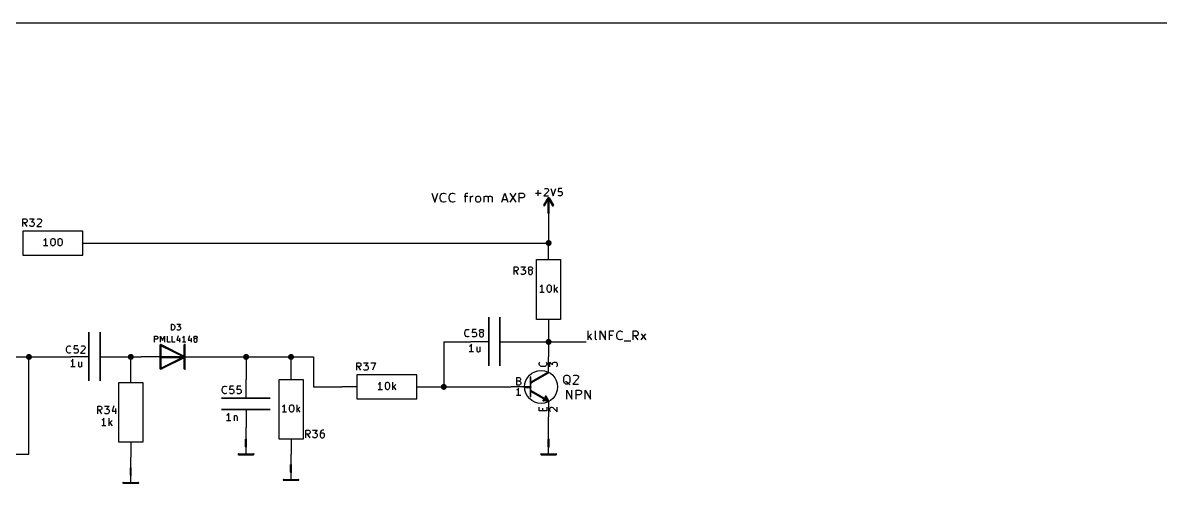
# Model space of a CAD drawing. Extents: x 12 to 829, y -582 to -12.
# Drawn here: x 443.2 to 636.1, y -304.1 to -226.1 of the extents above; entities that cross this region are included whole.
import ezdxf

# ---------------------------------------------------------------- set-up
doc = ezdxf.new("R2010")
doc.units = 0
doc.header["$MEASUREMENT"] = 0
doc.layers.add('BLACK', color=7, linetype='CONTINUOUS')

msp = doc.modelspace()

# ---------------------------------------------------------------- linework, layer by layer
at = {"layer": 'Black'}
for p, q in [((11.938, -226.06), (829.056, -226.06)), ((530.631, -255.422), (530.631, -254.457)), ((531.673, -254.254), (531.724, -254.203)), ((531.724, -254.203), (531.851, -254.152)), ((531.851, -254.152), (532.155, -254.152)), ((532.155, -254.152), (532.257, -254.203)), ((532.257, -254.203), (532.333, -254.254)), ((532.333, -254.254), (532.384, -254.381)), ((532.384, -254.508), (532.333, -254.686)), ((532.384, -254.381), (532.384, -254.508)), ((532.765, -254.152), (533.171, -255.422)), ((533.171, -255.422), (533.603, -254.152)), ((534.035, -254.152), (533.984, -254.737)), ((534.645, -254.152), (534.035, -254.152)), ((534.035, -254.686), (534.162, -254.635)), ((534.162, -254.635), (534.467, -254.635)), ((534.467, -254.635), (534.568, -254.686)), ((512.572, -254.94), (513.08, -256.464)), ((513.08, -256.464), (513.588, -254.94)), ((513.994, -255.6), (514.071, -255.295)), ((513.994, -255.803), (513.994, -255.6)), ((514.071, -256.108), (513.994, -255.803)), ((514.071, -255.295), (514.147, -255.168)), ((514.147, -256.261), (514.071, -256.108)), ((514.147, -255.168), (514.299, -255.016)), ((514.299, -256.388), (514.147, -256.261)), ((514.299, -255.016), (514.502, -254.94)), ((514.502, -256.464), (514.299, -256.388)), ((514.502, -254.94), (514.655, -254.94)), ((514.655, -256.464), (514.502, -256.464)), ((514.655, -254.94), (514.883, -255.016)), ((514.883, -256.388), (514.655, -256.464)), ((514.883, -255.016), (514.96, -255.092)), ((514.96, -256.311), (514.883, -256.388)), ((515.518, -255.6), (515.595, -255.295)), ((515.518, -255.803), (515.518, -255.6)), ((515.595, -256.108), (515.518, -255.803)), ((515.595, -255.295), (515.671, -255.168)), ((515.671, -256.261), (515.595, -256.108)), ((515.671, -255.168), (515.823, -255.016)), ((515.823, -256.388), (515.671, -256.261)), ((515.823, -255.016), (516.026, -254.94)), ((516.026, -256.464), (515.823, -256.388)), ((516.026, -254.94), (516.179, -254.94)), ((516.179, -256.464), (516.026, -256.464)), ((516.179, -254.94), (516.407, -255.016)), ((516.407, -256.388), (516.179, -256.464)), ((516.407, -255.016), (516.484, -255.092)), ((516.484, -256.311), (516.407, -256.388)), ((518.084, -255.448), (518.668, -255.448)), ((518.287, -255.168), (518.363, -255.016)), ((518.287, -256.464), (518.287, -255.168)), ((518.363, -255.016), (518.516, -254.94)), ((518.516, -254.94), (518.668, -254.94)), ((519.151, -256.464), (519.151, -255.448)), ((519.151, -255.753), (519.227, -255.6)), ((519.227, -255.6), (519.303, -255.524)), ((519.303, -255.524), (519.455, -255.448)), ((519.455, -255.448), (519.582, -255.448)), ((520.014, -255.753), (520.09, -255.6)), ((520.014, -256.184), (520.014, -255.753)), ((520.09, -256.311), (520.014, -256.184)), ((520.09, -255.6), (520.167, -255.524)), ((520.167, -256.388), (520.09, -256.311)), ((520.167, -255.524), (520.319, -255.448)), ((520.319, -256.464), (520.167, -256.388)), ((520.319, -255.448), (520.522, -255.448)), ((520.522, -256.464), (520.319, -256.464)), ((520.522, -255.448), (520.675, -255.524)), ((520.675, -256.388), (520.522, -256.464)), ((520.675, -255.524), (520.751, -255.6)), ((520.751, -256.311), (520.675, -256.388)), ((520.751, -255.6), (520.827, -255.753)), ((520.827, -256.184), (520.751, -256.311)), ((520.827, -255.753), (520.827, -256.184)), ((521.462, -256.464), (521.462, -255.448)), ((521.462, -255.6), (521.538, -255.524)), ((521.538, -255.524), (521.691, -255.448)), ((521.691, -255.448), (521.894, -255.448)), ((521.894, -255.448), (522.046, -255.524)), ((522.046, -255.524), (522.122, -255.676)), ((522.122, -255.676), (522.199, -255.524)), ((522.122, -255.676), (522.122, -256.464)), ((522.199, -255.524), (522.351, -255.448)), ((522.351, -255.448), (522.554, -255.448)), ((522.554, -255.448), (522.707, -255.524)), ((522.707, -255.524), (522.783, -255.676)), ((522.783, -255.676), (522.783, -256.464)), ((524.459, -256.464), (524.967, -254.94)), ((524.586, -256.032), (525.323, -256.032)), ((524.967, -254.94), (525.475, -256.464)), ((525.831, -254.94), (526.847, -256.464)), ((526.847, -254.94), (525.831, -256.464)), ((527.406, -256.464), (527.406, -254.94)), ((527.406, -254.94), (527.99, -254.94)), ((527.99, -255.753), (527.406, -255.753)), ((527.99, -254.94), (528.142, -255.016)), ((528.142, -255.676), (527.99, -255.753)), ((528.142, -255.016), (528.218, -255.092)), ((528.218, -255.6), (528.142, -255.676)), ((528.218, -255.092), (528.295, -255.245)), ((528.295, -255.448), (528.218, -255.6)), ((528.295, -255.245), (528.295, -255.448)), ((530.149, -254.94), (531.114, -254.94)), ((531.571, -256.997), (532.308, -255.753)), ((532.333, -254.686), (531.597, -255.422)), ((531.597, -255.422), (532.384, -255.422)), ((531.698, -257.073), (532.435, -255.829)), ((532.308, -258.318), (532.308, -255.778)), ((532.333, -255.829), (533.07, -257.073)), ((532.46, -255.753), (533.197, -256.997)), ((532.46, -258.318), (532.46, -255.778)), ((533.984, -254.737), (534.035, -254.686)), ((534.035, -255.346), (533.984, -255.295)), ((534.162, -255.422), (534.035, -255.346)), ((534.467, -255.422), (534.162, -255.422)), ((534.568, -255.346), (534.467, -255.422)), ((534.568, -254.686), (534.645, -254.737)), ((534.645, -255.295), (534.568, -255.346)), ((534.645, -254.737), (534.695, -254.864)), ((534.695, -255.168), (534.645, -255.295)), ((534.695, -254.864), (534.695, -255.168)), ((532.384, -258.318), (532.384, -263.652)), ((443.205, -260.579), (443.205, -259.309)), ((443.205, -259.309), (443.687, -259.309)), ((443.687, -259.969), (443.205, -259.969)), ((443.916, -260.579), (443.509, -259.969)), ((443.687, -259.309), (443.814, -259.359)), ((443.814, -259.893), (443.687, -259.969)), ((443.814, -259.359), (443.865, -259.41)), ((443.865, -259.842), (443.814, -259.893)), ((443.865, -259.41), (443.916, -259.537)), ((443.916, -259.715), (443.865, -259.842)), ((443.916, -259.537), (443.916, -259.715)), ((444.348, -259.309), (445.135, -259.309)), ((444.424, -260.502), (444.348, -260.452)), ((445.135, -259.309), (444.703, -259.791)), ((444.703, -259.791), (444.906, -259.791)), ((444.906, -259.791), (445.008, -259.842)), ((445.008, -259.842), (445.084, -259.893)), ((445.084, -260.452), (445.008, -260.502)), ((445.084, -259.893), (445.135, -260.02)), ((445.135, -260.325), (445.084, -260.452)), ((445.135, -260.02), (445.135, -260.325)), ((446.303, -259.842), (445.567, -260.579)), ((445.643, -259.41), (445.694, -259.359)), ((445.694, -259.359), (445.821, -259.309)), ((445.821, -259.309), (446.126, -259.309)), ((446.126, -259.309), (446.227, -259.359)), ((446.227, -259.359), (446.303, -259.41)), ((446.303, -259.41), (446.354, -259.537)), ((446.354, -259.664), (446.303, -259.842)), ((446.354, -259.537), (446.354, -259.664)), ((453.39, -261.366), (443.23, -261.366)), ((443.23, -261.366), (443.23, -265.43)), ((444.525, -260.579), (444.424, -260.502)), ((444.906, -260.579), (444.525, -260.579)), ((445.008, -260.502), (444.906, -260.579)), ((445.567, -260.579), (446.354, -260.579)), ((453.39, -265.43), (453.39, -261.366)), ((446.837, -262.915), (446.735, -262.966)), ((447.446, -263.881), (446.735, -263.881)), ((446.964, -262.788), (446.837, -262.915)), ((447.091, -262.611), (446.964, -262.788)), ((447.091, -263.881), (447.091, -262.611)), ((447.954, -263.093), (448.005, -262.839)), ((447.954, -263.398), (447.954, -263.093)), ((448.005, -263.627), (447.954, -263.398)), ((448.005, -262.839), (448.056, -262.712)), ((448.056, -263.754), (448.005, -263.627)), ((448.056, -262.712), (448.132, -262.661)), ((448.132, -263.804), (448.056, -263.754)), ((448.132, -262.661), (448.234, -262.611)), ((448.234, -263.881), (448.132, -263.804)), ((448.234, -262.611), (448.361, -262.611)), ((448.361, -263.881), (448.234, -263.881)), ((448.361, -262.611), (448.488, -262.661)), ((448.488, -263.804), (448.361, -263.881)), ((448.488, -262.661), (448.539, -262.712)), ((448.539, -263.754), (448.488, -263.804)), ((448.539, -262.712), (448.615, -262.839)), ((448.615, -263.627), (448.539, -263.754)), ((448.615, -262.839), (448.666, -263.093)), ((448.666, -263.398), (448.615, -263.627)), ((448.666, -263.093), (448.666, -263.398)), ((449.174, -263.093), (449.224, -262.839)), ((449.174, -263.398), (449.174, -263.093)), ((449.224, -263.627), (449.174, -263.398)), ((449.224, -262.839), (449.275, -262.712)), ((449.275, -263.754), (449.224, -263.627)), ((449.275, -262.712), (449.351, -262.661)), ((449.351, -263.804), (449.275, -263.754)), ((449.351, -262.661), (449.453, -262.611)), ((449.453, -263.881), (449.351, -263.804)), ((449.453, -262.611), (449.58, -262.611)), ((449.58, -263.881), (449.453, -263.881)), ((449.58, -262.611), (449.707, -262.661)), ((449.707, -263.804), (449.58, -263.881)), ((449.707, -262.661), (449.758, -262.712)), ((449.758, -263.754), (449.707, -263.804)), ((449.758, -262.712), (449.834, -262.839)), ((449.834, -263.627), (449.758, -263.754)), ((449.834, -262.839), (449.885, -263.093)), ((449.885, -263.398), (449.834, -263.627)), ((449.885, -263.093), (449.885, -263.398)), ((453.441, -263.398), (455.93, -263.398)), ((455.93, -263.398), (532.384, -263.398)), ((532.384, -266.141), (532.384, -263.652)), ((443.23, -265.43), (453.39, -265.43)), ((530.352, -276.352), (530.352, -266.192)), ((530.352, -266.192), (534.416, -266.192)), ((534.416, -266.192), (534.416, -276.352)), ((526.517, -268.707), (526.517, -267.437)), ((526.517, -267.437), (526.999, -267.437)), ((526.999, -268.097), (526.517, -268.097)), ((527.228, -268.707), (526.821, -268.097)), ((526.999, -267.437), (527.126, -267.487)), ((527.126, -268.021), (526.999, -268.097)), ((527.126, -267.487), (527.177, -267.538)), ((527.177, -267.97), (527.126, -268.021)), ((527.177, -267.538), (527.228, -267.665)), ((527.228, -267.843), (527.177, -267.97)), ((527.228, -267.665), (527.228, -267.843)), ((527.66, -267.437), (528.447, -267.437)), ((528.447, -267.437), (528.015, -267.919)), ((528.015, -267.919), (528.218, -267.919)), ((528.218, -267.919), (528.32, -267.97)), ((528.32, -267.97), (528.396, -268.021)), ((528.396, -268.021), (528.447, -268.148)), ((528.447, -268.148), (528.447, -268.453)), ((528.955, -267.665), (529.006, -267.538)), ((528.955, -267.741), (528.955, -267.665)), ((529.006, -267.843), (528.955, -267.741)), ((529.006, -268.097), (528.955, -268.224)), ((529.006, -267.538), (529.057, -267.487)), ((529.057, -267.919), (529.006, -267.843)), ((529.057, -268.021), (529.006, -268.097)), ((529.057, -267.487), (529.184, -267.437)), ((529.184, -267.97), (529.057, -267.919)), ((529.184, -267.97), (529.057, -268.021)), ((529.184, -267.437), (529.438, -267.437)), ((529.438, -267.97), (529.184, -267.97)), ((529.438, -267.437), (529.539, -267.487)), ((529.539, -267.919), (529.438, -267.97)), ((529.539, -268.021), (529.438, -267.97)), ((529.539, -267.487), (529.615, -267.538)), ((529.615, -267.843), (529.539, -267.919)), ((529.615, -268.097), (529.539, -268.021)), ((529.615, -267.538), (529.666, -267.665)), ((529.666, -267.741), (529.615, -267.843)), ((529.666, -268.224), (529.615, -268.097)), ((529.666, -267.665), (529.666, -267.741)), ((527.736, -268.63), (527.66, -268.58)), ((527.837, -268.707), (527.736, -268.63)), ((528.218, -268.707), (527.837, -268.707)), ((528.32, -268.63), (528.218, -268.707)), ((528.396, -268.58), (528.32, -268.63)), ((528.447, -268.453), (528.396, -268.58)), ((528.955, -268.224), (528.955, -268.453)), ((528.955, -268.453), (529.006, -268.58)), ((529.006, -268.58), (529.057, -268.63)), ((529.057, -268.63), (529.184, -268.707)), ((529.184, -268.707), (529.438, -268.707)), ((529.438, -268.707), (529.539, -268.63)), ((529.539, -268.63), (529.615, -268.58)), ((529.615, -268.58), (529.666, -268.453)), ((529.666, -268.453), (529.666, -268.224)), ((531.012, -270.789), (530.911, -270.84)), ((531.622, -271.755), (530.911, -271.755)), ((531.139, -270.662), (531.012, -270.789)), ((531.266, -270.485), (531.139, -270.662)), ((531.266, -271.755), (531.266, -270.485)), ((532.13, -270.967), (532.181, -270.713)), ((532.13, -271.272), (532.13, -270.967)), ((532.181, -271.501), (532.13, -271.272)), ((532.181, -270.713), (532.232, -270.586)), ((532.232, -271.628), (532.181, -271.501)), ((532.232, -270.586), (532.308, -270.535)), ((532.308, -271.678), (532.232, -271.628)), ((532.308, -270.535), (532.409, -270.485)), ((532.409, -271.755), (532.308, -271.678)), ((532.409, -270.485), (532.536, -270.485)), ((532.536, -271.755), (532.409, -271.755)), ((532.536, -270.485), (532.663, -270.535)), ((532.663, -271.678), (532.536, -271.755)), ((532.663, -270.535), (532.714, -270.586)), ((532.714, -271.628), (532.663, -271.678)), ((532.714, -270.586), (532.79, -270.713)), ((532.79, -271.501), (532.714, -271.628)), ((532.79, -270.713), (532.841, -270.967)), ((532.841, -271.272), (532.79, -271.501)), ((532.841, -270.967), (532.841, -271.272)), ((533.4, -271.755), (533.4, -270.485)), ((533.883, -270.891), (533.4, -271.374)), ((533.527, -271.272), (533.883, -271.755)), ((468.401, -278.155), (468.401, -277.139)), ((468.401, -277.139), (468.63, -277.139)), ((468.63, -277.139), (468.782, -277.19)), ((468.782, -277.19), (468.884, -277.292)), ((468.884, -277.292), (468.909, -277.393)), ((468.909, -277.393), (468.96, -277.571)), ((468.96, -277.724), (468.909, -277.927)), ((468.96, -277.571), (468.96, -277.724)), ((469.316, -277.139), (469.925, -277.139)), ((469.925, -277.139), (469.595, -277.52)), ((469.595, -277.52), (469.748, -277.52)), ((469.748, -277.52), (469.849, -277.571)), ((469.849, -277.571), (469.9, -277.622)), ((469.9, -277.622), (469.925, -277.724)), ((469.925, -277.724), (469.925, -277.952)), ((522.224, -275.971), (522.224, -284.226)), ((522.224, -284.226), (522.224, -275.971)), ((524.129, -284.226), (524.129, -275.971)), ((524.129, -275.971), (524.129, -284.226)), ((534.416, -276.352), (530.352, -276.352)), ((532.384, -276.403), (532.384, -278.892)), ((454.406, -278.511), (454.406, -286.766)), ((454.406, -286.766), (454.406, -278.511)), ((456.311, -286.766), (456.311, -278.511)), ((456.311, -278.511), (456.311, -286.766)), ((465.557, -280.187), (465.557, -279.171)), ((465.557, -279.171), (465.938, -279.171)), ((465.938, -279.705), (465.557, -279.705)), ((465.938, -279.171), (466.039, -279.222)), ((466.039, -279.654), (465.938, -279.705)), ((466.039, -279.222), (466.065, -279.273)), ((466.065, -279.603), (466.039, -279.654)), ((466.065, -279.273), (466.115, -279.375)), ((466.115, -279.502), (466.065, -279.603)), ((466.115, -279.375), (466.115, -279.502)), ((466.573, -280.187), (466.573, -279.171)), ((466.573, -279.171), (466.903, -279.908)), ((466.903, -279.908), (467.233, -279.171)), ((467.233, -279.171), (467.233, -280.187)), ((467.741, -280.187), (467.741, -279.171)), ((468.63, -278.155), (468.401, -278.155)), ((468.554, -280.187), (468.554, -279.171)), ((468.782, -278.105), (468.63, -278.155)), ((468.884, -278.003), (468.782, -278.105)), ((468.909, -277.927), (468.884, -278.003)), ((469.367, -278.105), (469.316, -278.054)), ((469.544, -279.121), (469.316, -279.857)), ((469.443, -278.155), (469.367, -278.105)), ((469.748, -278.155), (469.443, -278.155)), ((469.849, -278.105), (469.748, -278.155)), ((469.798, -279.502), (469.798, -280.187)), ((469.9, -278.054), (469.849, -278.105)), ((469.925, -277.952), (469.9, -278.054)), ((470.357, -279.425), (470.281, -279.476)), ((470.459, -279.324), (470.357, -279.425)), ((470.56, -279.171), (470.459, -279.324)), ((470.56, -280.187), (470.56, -279.171)), ((471.475, -279.121), (471.246, -279.857)), ((471.729, -279.502), (471.729, -280.187)), ((472.211, -279.375), (472.262, -279.273)), ((472.211, -279.425), (472.211, -279.375)), ((472.262, -279.502), (472.211, -279.425)), ((472.262, -279.705), (472.211, -279.806)), ((472.262, -279.273), (472.288, -279.222)), ((472.288, -279.552), (472.262, -279.502)), ((472.288, -279.654), (472.262, -279.705)), ((472.288, -279.222), (472.389, -279.171)), ((472.389, -279.603), (472.288, -279.552)), ((472.389, -279.603), (472.288, -279.654)), ((472.389, -279.171), (472.592, -279.171)), ((472.592, -279.603), (472.389, -279.603)), ((472.592, -279.171), (472.694, -279.222)), ((472.694, -279.552), (472.592, -279.603)), ((472.694, -279.654), (472.592, -279.603)), ((472.694, -279.222), (472.745, -279.273)), ((472.745, -279.502), (472.694, -279.552)), ((472.745, -279.705), (472.694, -279.654)), ((472.745, -279.273), (472.77, -279.375)), ((472.77, -279.425), (472.745, -279.502)), ((472.77, -279.806), (472.745, -279.705)), ((472.77, -279.375), (472.77, -279.425)), ((518.16, -278.562), (518.211, -278.333)), ((518.16, -278.74), (518.16, -278.562)), ((518.211, -278.994), (518.16, -278.74)), ((518.211, -278.333), (518.262, -278.206)), ((518.262, -279.095), (518.211, -278.994)), ((518.262, -278.206), (518.389, -278.079)), ((518.389, -279.222), (518.262, -279.095)), ((518.389, -278.079), (518.566, -278.028)), ((518.566, -279.298), (518.389, -279.222)), ((518.566, -278.028), (518.693, -278.028)), ((518.693, -279.298), (518.566, -279.298)), ((518.693, -278.028), (518.871, -278.079)), ((518.871, -279.222), (518.693, -279.298)), ((518.871, -278.079), (518.922, -278.13)), ((518.922, -279.171), (518.871, -279.222)), ((519.481, -278.028), (519.43, -278.613)), ((519.43, -278.613), (519.481, -278.562)), ((519.481, -279.222), (519.43, -279.171)), ((520.09, -278.028), (519.481, -278.028)), ((519.481, -278.562), (519.608, -278.511)), ((519.608, -279.298), (519.481, -279.222)), ((519.608, -278.511), (519.913, -278.511)), ((519.913, -279.298), (519.608, -279.298)), ((519.913, -278.511), (520.014, -278.562)), ((520.014, -279.222), (519.913, -279.298)), ((520.014, -278.562), (520.09, -278.613)), ((520.09, -279.171), (520.014, -279.222)), ((520.09, -278.613), (520.141, -278.74)), ((520.141, -279.044), (520.09, -279.171)), ((520.141, -278.74), (520.141, -279.044)), ((520.649, -278.257), (520.7, -278.13)), ((520.649, -278.333), (520.649, -278.257)), ((520.7, -278.435), (520.649, -278.333)), ((520.7, -278.689), (520.649, -278.816)), ((520.649, -278.816), (520.649, -279.044)), ((520.649, -279.044), (520.7, -279.171)), ((520.7, -278.13), (520.751, -278.079)), ((520.751, -278.511), (520.7, -278.435)), ((520.751, -278.613), (520.7, -278.689)), ((520.7, -279.171), (520.751, -279.222)), ((520.751, -278.079), (520.878, -278.028)), ((520.878, -278.562), (520.751, -278.511)), ((520.878, -278.562), (520.751, -278.613)), ((520.751, -279.222), (520.878, -279.298)), ((520.878, -278.028), (521.132, -278.028)), ((521.132, -278.562), (520.878, -278.562)), ((520.878, -279.298), (521.132, -279.298)), ((521.132, -278.028), (521.233, -278.079)), ((521.233, -278.511), (521.132, -278.562)), ((521.233, -278.613), (521.132, -278.562)), ((521.132, -279.298), (521.233, -279.222)), ((521.233, -278.079), (521.31, -278.13)), ((521.31, -278.435), (521.233, -278.511)), ((521.31, -278.689), (521.233, -278.613)), ((521.233, -279.222), (521.31, -279.171)), ((521.31, -278.13), (521.36, -278.257)), ((521.36, -278.333), (521.31, -278.435)), ((521.36, -278.816), (521.31, -278.689)), ((521.31, -279.171), (521.36, -279.044)), ((521.36, -278.257), (521.36, -278.333)), ((521.36, -279.044), (521.36, -278.816)), ((532.384, -278.892), (532.384, -282.702)), ((539.09, -279.832), (539.09, -278.308)), ((539.674, -278.816), (539.09, -279.4)), ((539.242, -279.248), (539.674, -279.832)), ((540.334, -279.629), (540.334, -278.308)), ((540.41, -279.756), (540.334, -279.629)), ((541.122, -279.832), (541.122, -278.308)), ((541.122, -278.308), (542.011, -279.832)), ((542.011, -279.832), (542.011, -278.308)), ((542.722, -279.832), (542.722, -278.308)), ((542.722, -278.308), (543.458, -278.308)), ((543.23, -279.044), (542.722, -279.044)), ((543.941, -278.968), (544.017, -278.663)), ((543.941, -279.171), (543.941, -278.968)), ((544.017, -279.476), (543.941, -279.171)), ((544.017, -278.663), (544.093, -278.536)), ((544.093, -279.629), (544.017, -279.476)), ((544.093, -278.536), (544.246, -278.384)), ((544.246, -279.756), (544.093, -279.629)), ((544.246, -278.384), (544.449, -278.308)), ((544.449, -278.308), (544.601, -278.308)), ((544.601, -278.308), (544.83, -278.384)), ((544.83, -278.384), (544.906, -278.46)), ((544.906, -279.679), (544.83, -279.756)), ((546.71, -279.832), (546.71, -278.308)), ((546.71, -278.308), (547.294, -278.308)), ((547.294, -279.121), (546.71, -279.121)), ((547.599, -279.832), (547.091, -279.121)), ((547.294, -278.308), (547.446, -278.384)), ((547.446, -279.044), (547.294, -279.121)), ((547.446, -278.384), (547.522, -278.46)), ((547.522, -278.968), (547.446, -279.044)), ((547.522, -278.46), (547.599, -278.613)), ((547.599, -278.816), (547.522, -278.968)), ((547.599, -278.613), (547.599, -278.816)), ((548.107, -279.832), (548.894, -278.816)), ((548.107, -278.816), (548.894, -279.832)), ((450.596, -281.356), (450.647, -281.127)), ((450.596, -281.534), (450.596, -281.356)), ((450.647, -281.788), (450.596, -281.534)), ((450.647, -281.127), (450.698, -281)), ((450.698, -281), (450.825, -280.873)), ((450.825, -280.873), (451.002, -280.822)), ((451.002, -280.822), (451.129, -280.822)), ((451.129, -280.822), (451.307, -280.873)), ((451.307, -280.873), (451.358, -280.924)), ((451.917, -280.822), (451.866, -281.407)), ((451.866, -281.407), (451.917, -281.356)), ((452.526, -280.822), (451.917, -280.822)), ((451.917, -281.356), (452.044, -281.305)), ((452.044, -281.305), (452.349, -281.305)), ((452.349, -281.305), (452.45, -281.356)), ((452.45, -281.356), (452.526, -281.407)), ((452.526, -281.407), (452.577, -281.534)), ((452.577, -281.534), (452.577, -281.838)), ((453.746, -281.356), (453.009, -282.092)), ((453.085, -280.924), (453.136, -280.873)), ((453.136, -280.873), (453.263, -280.822)), ((453.263, -280.822), (453.568, -280.822)), ((453.568, -280.822), (453.669, -280.873)), ((453.669, -280.873), (453.746, -280.924)), ((453.746, -280.924), (453.796, -281.051)), ((453.796, -281.178), (453.746, -281.356)), ((453.796, -281.051), (453.796, -281.178)), ((466.522, -282.702), (466.522, -280.67)), ((466.573, -280.746), (470.611, -282.753)), ((466.649, -280.619), (470.687, -282.626)), ((466.674, -282.702), (466.674, -280.67)), ((468.224, -280.187), (467.741, -280.187)), ((469.036, -280.187), (468.554, -280.187)), ((469.316, -279.857), (469.925, -279.857)), ((470.84, -280.187), (470.281, -280.187)), ((470.586, -282.702), (470.586, -280.67)), ((470.586, -284.734), (470.586, -280.67)), ((470.738, -282.702), (470.738, -280.67)), ((470.738, -284.734), (470.738, -280.67)), ((471.246, -279.857), (471.856, -279.857)), ((472.211, -279.806), (472.211, -279.984)), ((472.211, -279.984), (472.262, -280.086)), ((472.262, -280.086), (472.288, -280.137)), ((472.288, -280.137), (472.389, -280.187)), ((472.389, -280.187), (472.592, -280.187)), ((472.592, -280.187), (472.694, -280.137)), ((472.694, -280.137), (472.745, -280.086)), ((472.745, -280.086), (472.77, -279.984)), ((472.77, -279.984), (472.77, -279.806)), ((514.604, -280.162), (514.604, -287.782)), ((514.604, -280.162), (519.176, -280.162)), ((519.024, -280.873), (518.922, -280.924)), ((519.151, -280.746), (519.024, -280.873)), ((519.278, -280.568), (519.151, -280.746)), ((522.173, -280.162), (519.176, -280.162)), ((519.278, -281.838), (519.278, -280.568)), ((520.192, -280.975), (520.192, -281.635)), ((520.192, -281.635), (520.243, -281.762)), ((520.725, -280.975), (520.725, -281.838)), ((524.307, -280.162), (527.304, -280.162)), ((527.304, -280.162), (538.734, -280.162)), ((540.563, -279.832), (540.41, -279.756)), ((544.449, -279.832), (544.246, -279.756)), ((544.601, -279.832), (544.449, -279.832)), ((544.83, -279.756), (544.601, -279.832)), ((545.186, -279.984), (546.354, -279.984)), ((435.356, -282.702), (451.358, -282.702)), ((444.246, -299.212), (444.246, -282.702)), ((450.698, -281.889), (450.647, -281.788)), ((450.825, -282.016), (450.698, -281.889)), ((451.002, -282.092), (450.825, -282.016)), ((451.129, -282.092), (451.002, -282.092)), ((451.307, -282.016), (451.129, -282.092)), ((451.358, -281.965), (451.307, -282.016)), ((454.355, -282.702), (451.358, -282.702)), ((451.46, -283.413), (451.358, -283.464)), ((451.587, -283.286), (451.46, -283.413)), ((451.714, -283.108), (451.587, -283.286)), ((451.714, -284.378), (451.714, -283.108)), ((451.917, -282.016), (451.866, -281.965)), ((452.044, -282.092), (451.917, -282.016)), ((452.349, -282.092), (452.044, -282.092)), ((452.45, -282.016), (452.349, -282.092)), ((452.526, -281.965), (452.45, -282.016)), ((452.577, -281.838), (452.526, -281.965)), ((452.628, -283.515), (452.628, -284.175)), ((453.009, -282.092), (453.796, -282.092)), ((453.161, -283.515), (453.161, -284.378)), ((456.489, -282.702), (459.486, -282.702)), ((459.486, -282.702), (463.296, -282.702)), ((461.518, -284.48), (461.518, -282.702)), ((466.496, -282.702), (463.296, -282.702)), ((466.522, -284.734), (466.522, -282.702)), ((470.611, -282.651), (466.573, -284.658)), ((466.598, -282.626), (470.662, -282.626)), ((466.598, -282.778), (470.662, -282.778)), ((470.687, -282.778), (466.649, -284.785)), ((466.674, -284.734), (466.674, -282.702)), ((470.738, -282.702), (474.726, -282.702)), ((474.726, -282.702), (492.506, -282.702)), ((481.076, -282.702), (481.076, -286.512)), ((488.696, -283.972), (488.696, -282.702)), ((492.506, -282.702), (492.506, -287.782)), ((519.633, -281.838), (518.922, -281.838)), ((520.243, -281.762), (520.37, -281.838)), ((520.37, -281.838), (520.548, -281.838)), ((520.548, -281.838), (520.675, -281.762)), ((520.675, -281.762), (520.725, -281.711)), ((530.86, -283.642), (530.911, -283.591)), ((531.952, -283.591), (532.003, -283.642)), ((532.384, -285.242), (532.384, -282.702)), ((452.069, -284.378), (451.358, -284.378)), ((452.628, -284.175), (452.679, -284.302)), ((452.679, -284.302), (452.806, -284.378)), ((452.806, -284.378), (452.984, -284.378)), ((452.984, -284.378), (453.111, -284.302)), ((453.111, -284.302), (453.161, -284.251)), ((461.518, -286.969), (461.518, -284.48)), ((488.696, -286.461), (488.696, -283.972)), ((499.847, -284.963), (499.847, -283.693)), ((499.847, -283.693), (500.329, -283.693)), ((500.329, -284.353), (499.847, -284.353)), ((500.558, -284.963), (500.151, -284.353)), ((500.329, -283.693), (500.456, -283.743)), ((500.456, -284.277), (500.329, -284.353)), ((500.456, -283.743), (500.507, -283.794)), ((500.507, -284.226), (500.456, -284.277)), ((500.507, -283.794), (500.558, -283.921)), ((500.558, -284.099), (500.507, -284.226)), ((500.558, -283.921), (500.558, -284.099)), ((500.99, -283.693), (501.777, -283.693)), ((501.066, -284.886), (500.99, -284.836)), ((501.167, -284.963), (501.066, -284.886)), ((501.548, -284.963), (501.167, -284.963)), ((501.777, -283.693), (501.345, -284.175)), ((501.345, -284.175), (501.548, -284.175)), ((501.548, -284.175), (501.65, -284.226)), ((501.65, -284.886), (501.548, -284.963)), ((501.65, -284.226), (501.726, -284.277)), ((501.726, -284.836), (501.65, -284.886)), ((501.726, -284.277), (501.777, -284.404)), ((501.777, -284.709), (501.726, -284.836)), ((501.777, -284.404), (501.777, -284.709)), ((502.209, -283.693), (503.047, -283.693)), ((503.047, -283.693), (502.514, -284.963)), ((532.333, -285.293), (529.412, -286.944)), ((532.409, -285.42), (529.488, -287.071)), ((530.809, -283.82), (530.86, -283.642)), ((530.809, -283.947), (530.809, -283.82)), ((530.86, -284.124), (530.809, -283.947)), ((530.987, -284.251), (530.86, -284.124)), ((531.114, -284.302), (530.987, -284.251)), ((531.343, -284.353), (531.114, -284.302)), ((531.52, -284.353), (531.343, -284.353)), ((531.774, -284.302), (531.52, -284.353)), ((531.876, -284.251), (531.774, -284.302)), ((532.003, -284.124), (531.876, -284.251)), ((532.003, -283.642), (532.079, -283.82)), ((532.079, -283.947), (532.003, -284.124)), ((532.079, -283.82), (532.079, -283.947)), ((532.587, -284.404), (532.587, -283.616)), ((532.587, -283.616), (533.07, -284.048)), ((533.07, -283.845), (533.121, -283.743)), ((533.07, -284.048), (533.07, -283.845)), ((533.121, -283.743), (533.171, -283.667)), ((533.171, -283.667), (533.298, -283.616)), ((533.298, -283.616), (533.603, -283.616)), ((533.603, -283.616), (533.73, -283.667)), ((533.73, -283.667), (533.781, -283.743)), ((533.781, -284.328), (533.73, -284.404)), ((533.781, -283.743), (533.857, -283.845)), ((533.857, -284.226), (533.781, -284.328)), ((533.857, -283.845), (533.857, -284.226)), ((459.486, -297.18), (459.486, -287.02)), ((459.486, -287.02), (463.55, -287.02)), ((463.55, -287.02), (463.55, -297.18)), ((481.076, -289.509), (481.076, -286.512)), ((486.664, -296.672), (486.664, -286.512)), ((486.664, -286.512), (490.728, -286.512)), ((490.728, -286.512), (490.728, -296.672)), ((510.032, -285.75), (499.872, -285.75)), ((499.872, -285.75), (499.872, -289.814)), ((503.58, -287.299), (503.479, -287.35)), ((503.707, -287.172), (503.58, -287.299)), ((503.834, -286.995), (503.707, -287.172)), ((503.834, -288.265), (503.834, -286.995)), ((504.698, -287.477), (504.749, -287.223)), ((504.749, -287.223), (504.8, -287.096)), ((504.8, -287.096), (504.876, -287.045)), ((504.876, -287.045), (504.977, -286.995)), ((504.977, -286.995), (505.104, -286.995)), ((505.104, -286.995), (505.231, -287.045)), ((505.231, -287.045), (505.282, -287.096)), ((505.282, -287.096), (505.358, -287.223)), ((505.358, -287.223), (505.409, -287.477)), ((505.968, -288.265), (505.968, -286.995)), ((506.451, -287.401), (505.968, -287.884)), ((510.032, -289.814), (510.032, -285.75)), ((526.974, -287.477), (526.974, -286.207)), ((526.974, -286.207), (527.406, -286.207)), ((527.406, -286.791), (526.974, -286.791)), ((527.406, -286.207), (527.507, -286.258)), ((527.507, -286.741), (527.406, -286.791)), ((527.406, -286.791), (527.583, -286.868)), ((527.583, -287.401), (527.456, -287.477)), ((527.507, -286.258), (527.583, -286.309)), ((527.583, -286.69), (527.507, -286.741)), ((527.583, -286.309), (527.634, -286.436)), ((527.634, -286.563), (527.583, -286.69)), ((527.583, -286.868), (527.634, -286.918)), ((527.634, -287.35), (527.583, -287.401)), ((527.634, -286.436), (527.634, -286.563)), ((527.634, -286.918), (527.685, -287.045)), ((527.685, -287.223), (527.634, -287.35)), ((527.685, -287.045), (527.685, -287.223)), ((529.285, -287.757), (529.285, -286.131)), ((529.387, -287.757), (529.387, -286.131)), ((534.949, -286.283), (535.026, -286.004)), ((534.949, -286.791), (534.949, -286.283)), ((535.026, -287.096), (534.949, -286.791)), ((535.026, -286.004), (535.178, -285.852)), ((535.178, -287.223), (535.026, -287.096)), ((535.178, -285.852), (535.33, -285.775)), ((535.33, -287.299), (535.178, -287.223)), ((535.407, -286.944), (535.254, -286.944)), ((535.33, -285.775), (535.61, -285.775)), ((535.61, -287.299), (535.33, -287.299)), ((535.534, -287.02), (535.407, -286.944)), ((535.762, -287.223), (535.534, -287.02)), ((535.61, -285.775), (535.762, -285.852)), ((535.762, -287.223), (535.61, -287.299)), ((535.762, -285.852), (535.915, -286.004)), ((535.915, -287.096), (535.762, -287.223)), ((535.915, -287.376), (535.762, -287.223)), ((535.915, -286.004), (535.965, -286.283)), ((535.965, -286.791), (535.915, -287.096)), ((536.042, -287.452), (535.915, -287.376)), ((535.965, -286.283), (535.965, -286.791)), ((537.362, -286.436), (536.499, -287.299)), ((536.499, -287.299), (537.439, -287.299)), ((536.55, -285.928), (536.626, -285.852)), ((536.626, -285.852), (536.778, -285.775)), ((536.778, -285.775), (537.134, -285.775)), ((537.134, -285.775), (537.286, -285.852)), ((537.286, -285.852), (537.362, -285.928)), ((537.362, -285.928), (537.439, -286.08)), ((537.439, -286.207), (537.362, -286.436)), ((537.439, -286.08), (537.439, -286.207)), ((477.012, -288.214), (477.063, -287.985)), ((477.012, -288.392), (477.012, -288.214)), ((477.063, -288.646), (477.012, -288.392)), ((477.063, -287.985), (477.114, -287.858)), ((477.114, -288.747), (477.063, -288.646)), ((477.114, -287.858), (477.241, -287.731)), ((477.241, -288.874), (477.114, -288.747)), ((477.241, -287.731), (477.418, -287.68)), ((477.418, -288.95), (477.241, -288.874)), ((477.418, -287.68), (477.545, -287.68)), ((477.545, -288.95), (477.418, -288.95)), ((477.545, -287.68), (477.723, -287.731)), ((477.723, -288.874), (477.545, -288.95)), ((477.723, -287.731), (477.774, -287.782)), ((477.774, -288.823), (477.723, -288.874)), ((478.333, -287.68), (478.282, -288.265)), ((478.282, -288.265), (478.333, -288.214)), ((478.333, -288.874), (478.282, -288.823)), ((478.942, -287.68), (478.333, -287.68)), ((478.333, -288.214), (478.46, -288.163)), ((478.46, -288.95), (478.333, -288.874)), ((478.46, -288.163), (478.765, -288.163)), ((478.765, -288.95), (478.46, -288.95)), ((478.765, -288.163), (478.866, -288.214)), ((478.866, -288.874), (478.765, -288.95)), ((478.866, -288.214), (478.942, -288.265)), ((478.942, -288.823), (478.866, -288.874)), ((478.942, -288.265), (478.993, -288.392)), ((478.993, -288.696), (478.942, -288.823)), ((478.993, -288.392), (478.993, -288.696)), ((479.552, -287.68), (479.501, -288.265)), ((479.501, -288.265), (479.552, -288.214)), ((479.552, -288.874), (479.501, -288.823)), ((480.162, -287.68), (479.552, -287.68)), ((479.552, -288.214), (479.679, -288.163)), ((479.679, -288.95), (479.552, -288.874)), ((479.679, -288.163), (479.984, -288.163)), ((479.984, -288.95), (479.679, -288.95)), ((479.984, -288.163), (480.085, -288.214)), ((480.085, -288.874), (479.984, -288.95)), ((480.085, -288.214), (480.162, -288.265)), ((480.162, -288.823), (480.085, -288.874)), ((480.162, -288.265), (480.212, -288.392)), ((480.212, -288.696), (480.162, -288.823)), ((480.212, -288.392), (480.212, -288.696)), ((492.506, -287.782), (497.332, -287.782)), ((499.821, -287.782), (497.332, -287.782)), ((504.19, -288.265), (503.479, -288.265)), ((504.698, -287.782), (504.698, -287.477)), ((504.749, -288.011), (504.698, -287.782)), ((504.8, -288.138), (504.749, -288.011)), ((504.876, -288.188), (504.8, -288.138)), ((504.977, -288.265), (504.876, -288.188)), ((505.104, -288.265), (504.977, -288.265)), ((505.231, -288.188), (505.104, -288.265)), ((505.282, -288.138), (505.231, -288.188)), ((505.358, -288.011), (505.282, -288.138)), ((505.409, -287.782), (505.358, -288.011)), ((505.409, -287.477), (505.409, -287.782)), ((506.095, -287.782), (506.451, -288.265)), ((510.083, -287.782), (512.572, -287.782)), ((512.572, -287.782), (526.034, -287.782)), ((528.574, -287.782), (526.034, -287.782)), ((527.05, -288.29), (526.948, -288.341)), ((527.66, -289.255), (526.948, -289.255)), ((527.456, -287.477), (526.974, -287.477)), ((527.177, -288.163), (527.05, -288.29)), ((527.304, -287.985), (527.177, -288.163)), ((527.304, -289.255), (527.304, -287.985)), ((528.32, -287.706), (529.336, -287.706)), ((528.32, -287.858), (529.336, -287.858)), ((529.285, -289.408), (529.285, -287.782)), ((529.387, -289.408), (529.387, -287.782)), ((532.333, -290.246), (529.412, -288.595)), ((532.409, -290.119), (529.488, -288.468)), ((532.435, -290.144), (531.952, -289.382)), ((535.457, -289.839), (535.457, -288.315)), ((535.457, -288.315), (536.346, -289.839)), ((536.346, -289.839), (536.346, -288.315)), ((537.058, -289.839), (537.058, -288.315)), ((537.058, -288.315), (537.642, -288.315)), ((537.642, -289.128), (537.058, -289.128)), ((537.642, -288.315), (537.794, -288.392)), ((537.794, -289.052), (537.642, -289.128)), ((537.794, -288.392), (537.87, -288.468)), ((537.87, -288.976), (537.794, -289.052)), ((537.87, -288.468), (537.947, -288.62)), ((537.947, -288.823), (537.87, -288.976)), ((537.947, -288.62), (537.947, -288.823)), ((538.582, -289.839), (538.582, -288.315)), ((538.582, -288.315), (539.471, -289.839)), ((539.471, -289.839), (539.471, -288.315)), ((455.905, -292.329), (455.905, -291.059)), ((455.905, -291.059), (456.387, -291.059)), ((456.387, -291.059), (456.514, -291.109)), ((456.514, -291.109), (456.565, -291.16)), ((456.565, -291.16), (456.616, -291.287)), ((456.616, -291.287), (456.616, -291.465)), ((457.048, -291.059), (457.835, -291.059)), ((457.835, -291.059), (457.403, -291.541)), ((458.622, -290.982), (458.343, -291.897)), ((485.14, -289.687), (476.885, -289.687)), ((476.885, -289.687), (485.14, -289.687)), ((487.324, -291.109), (487.223, -291.16)), ((487.451, -290.982), (487.324, -291.109)), ((487.578, -290.805), (487.451, -290.982)), ((487.578, -292.075), (487.578, -290.805)), ((488.442, -291.287), (488.493, -291.033)), ((488.442, -291.592), (488.442, -291.287)), ((488.493, -291.033), (488.544, -290.906)), ((488.544, -290.906), (488.62, -290.855)), ((488.62, -290.855), (488.721, -290.805)), ((488.721, -290.805), (488.848, -290.805)), ((488.848, -290.805), (488.975, -290.855)), ((488.975, -290.855), (489.026, -290.906)), ((489.026, -290.906), (489.102, -291.033)), ((489.102, -291.033), (489.153, -291.287)), ((489.153, -291.287), (489.153, -291.592)), ((489.712, -292.075), (489.712, -290.805)), ((490.195, -291.211), (489.712, -291.694)), ((499.872, -289.814), (510.032, -289.814)), ((530.809, -291.846), (530.809, -291.236)), ((532.333, -290.246), (531.495, -290.144)), ((532.359, -290.093), (531.52, -289.992)), ((532.308, -290.246), (531.825, -289.484)), ((532.079, -291.236), (532.079, -291.846)), ((532.384, -290.322), (532.384, -292.862)), ((532.638, -291.363), (532.689, -291.287)), ((532.689, -291.287), (532.816, -291.236)), ((532.816, -291.236), (532.943, -291.236)), ((532.943, -291.236), (533.121, -291.287)), ((533.121, -291.287), (533.857, -292.024)), ((533.857, -292.024), (533.857, -291.236)), ((456.387, -291.719), (455.905, -291.719)), ((456.616, -292.329), (456.209, -291.719)), ((456.514, -291.643), (456.387, -291.719)), ((456.565, -291.592), (456.514, -291.643)), ((456.616, -291.465), (456.565, -291.592)), ((456.946, -293.091), (456.819, -293.268)), ((456.946, -294.361), (456.946, -293.091)), ((457.124, -292.252), (457.048, -292.202)), ((457.225, -292.329), (457.124, -292.252)), ((457.606, -292.329), (457.225, -292.329)), ((457.403, -291.541), (457.606, -291.541)), ((457.606, -291.541), (457.708, -291.592)), ((457.708, -292.252), (457.606, -292.329)), ((457.708, -291.592), (457.784, -291.643)), ((457.784, -292.202), (457.708, -292.252)), ((457.784, -291.643), (457.835, -291.77)), ((457.835, -292.075), (457.784, -292.202)), ((457.835, -291.77), (457.835, -292.075)), ((457.86, -294.361), (457.86, -293.091)), ((458.343, -291.897), (459.105, -291.897)), ((458.927, -291.465), (458.927, -292.329)), ((476.885, -291.592), (485.14, -291.592)), ((485.14, -291.592), (476.885, -291.592)), ((477.876, -292.557), (477.774, -292.608)), ((478.003, -292.43), (477.876, -292.557)), ((478.13, -292.252), (478.003, -292.43)), ((478.13, -293.522), (478.13, -292.252)), ((479.044, -292.659), (479.044, -293.522)), ((479.044, -292.786), (479.095, -292.735)), ((479.095, -292.735), (479.222, -292.659)), ((479.222, -292.659), (479.4, -292.659)), ((479.4, -292.659), (479.527, -292.735)), ((479.527, -292.735), (479.577, -292.837)), ((479.577, -292.837), (479.577, -293.522)), ((481.076, -291.643), (481.076, -294.64)), ((487.934, -292.075), (487.223, -292.075)), ((488.493, -291.821), (488.442, -291.592)), ((488.544, -291.948), (488.493, -291.821)), ((488.62, -291.998), (488.544, -291.948)), ((488.721, -292.075), (488.62, -291.998)), ((488.848, -292.075), (488.721, -292.075)), ((488.975, -291.998), (488.848, -292.075)), ((489.026, -291.948), (488.975, -291.998)), ((489.102, -291.821), (489.026, -291.948)), ((489.153, -291.592), (489.102, -291.821)), ((489.839, -291.592), (490.195, -292.075)), ((532.079, -291.846), (530.809, -291.846)), ((531.393, -291.846), (531.393, -291.414)), ((532.384, -296.672), (532.384, -292.862)), ((532.587, -291.465), (532.638, -291.363)), ((532.587, -291.77), (532.587, -291.465)), ((532.638, -291.897), (532.587, -291.77)), ((532.689, -291.948), (532.638, -291.897)), ((456.692, -293.395), (456.59, -293.446)), ((457.302, -294.361), (456.59, -294.361)), ((456.819, -293.268), (456.692, -293.395)), ((458.343, -293.497), (457.86, -293.98)), ((457.987, -293.878), (458.343, -294.361)), ((478.485, -293.522), (477.774, -293.522)), ((481.076, -296.672), (481.076, -294.64)), ((491.211, -296.393), (491.211, -295.123)), ((491.211, -295.123), (491.693, -295.123)), ((491.693, -295.123), (491.82, -295.173)), ((491.82, -295.173), (491.871, -295.224)), ((492.354, -295.123), (493.141, -295.123)), ((493.141, -295.123), (492.709, -295.605)), ((493.878, -295.173), (493.827, -295.224)), ((494.005, -295.123), (493.878, -295.173)), ((494.233, -295.123), (494.005, -295.123)), ((481, -297.942), (481, -296.672)), ((481.076, -299.212), (481.076, -296.672)), ((481.152, -297.942), (481.152, -296.672)), ((490.728, -296.672), (486.664, -296.672)), ((488.696, -296.723), (488.696, -299.212)), ((491.693, -295.783), (491.211, -295.783)), ((491.922, -296.393), (491.515, -295.783)), ((491.82, -295.707), (491.693, -295.783)), ((491.871, -295.656), (491.82, -295.707)), ((491.871, -295.224), (491.922, -295.351)), ((491.922, -295.529), (491.871, -295.656)), ((491.922, -295.351), (491.922, -295.529)), ((492.43, -296.316), (492.354, -296.266)), ((492.531, -296.393), (492.43, -296.316)), ((492.912, -296.393), (492.531, -296.393)), ((492.709, -295.605), (492.912, -295.605)), ((492.912, -295.605), (493.014, -295.656)), ((493.014, -296.316), (492.912, -296.393)), ((493.014, -295.656), (493.09, -295.707)), ((493.09, -296.266), (493.014, -296.316)), ((493.09, -295.707), (493.141, -295.834)), ((493.141, -296.139), (493.09, -296.266)), ((493.141, -295.834), (493.141, -296.139)), ((493.7, -295.427), (493.649, -295.656)), ((493.649, -295.656), (493.649, -296.139)), ((493.7, -295.707), (493.649, -295.834)), ((493.649, -296.139), (493.7, -296.266)), ((493.827, -295.224), (493.7, -295.427)), ((493.751, -295.656), (493.7, -295.707)), ((493.7, -296.266), (493.751, -296.316)), ((493.878, -295.605), (493.751, -295.656)), ((493.751, -296.316), (493.878, -296.393)), ((494.132, -295.605), (493.878, -295.605)), ((493.878, -296.393), (494.132, -296.393)), ((494.233, -295.656), (494.132, -295.605)), ((494.132, -296.393), (494.233, -296.316)), ((494.309, -295.707), (494.233, -295.656)), ((494.233, -296.316), (494.309, -296.266)), ((494.36, -295.834), (494.309, -295.707)), ((494.309, -296.266), (494.36, -296.139)), ((494.36, -296.139), (494.36, -295.834)), ((532.308, -297.942), (532.308, -296.672)), ((532.384, -299.212), (532.384, -296.672)), ((532.46, -297.942), (532.46, -296.672)), ((463.55, -297.18), (459.486, -297.18)), ((461.518, -297.231), (461.518, -299.72)), ((436.626, -299.212), (444.246, -299.212)), ((461.518, -301.498), (461.518, -299.72)), ((479.806, -299.136), (482.346, -299.136)), ((479.806, -299.288), (482.346, -299.288)), ((488.696, -300.99), (488.696, -299.212)), ((531.114, -299.136), (533.654, -299.136)), ((531.114, -299.288), (533.654, -299.288)), ((461.442, -302.768), (461.442, -301.498)), ((461.518, -304.038), (461.518, -301.498)), ((461.594, -302.768), (461.594, -301.498)), ((488.62, -302.26), (488.62, -300.99)), ((488.696, -303.53), (488.696, -300.99)), ((488.772, -302.26), (488.772, -300.99)), ((460.248, -303.962), (462.788, -303.962)), ((460.248, -304.114), (462.788, -304.114)), ((487.426, -303.454), (489.966, -303.454)), ((487.426, -303.606), (489.966, -303.606))]:
    msp.add_line(p, q, dxfattribs=at)
at = {"layer": 'Black', "const_width": 0.508}
for points in [[(532.13, -263.398, 1), (532.638, -263.398, 1)], [(532.13, -280.162, 1), (532.638, -280.162, 1)], [(443.992, -282.702, 1), (444.5, -282.702, 1)], [(461.264, -282.702, 1), (461.772, -282.702, 1)], [(480.822, -282.702, 1), (481.33, -282.702, 1)], [(488.442, -282.702, 1), (488.95, -282.702, 1)], [(514.35, -287.782, 1), (514.858, -287.782, 1)]]:
    msp.add_lwpolyline(points, format="xyb", close=True, dxfattribs=at)
at = {"layer": 'Black'}
msp.add_circle((531.114, -287.782), 2.794, dxfattribs=at)
for centre, radius, start, end in [((532.384, -255.778), 0.0762, 360, 540), ((532.384, -255.778), 0.0762, 30.9638, 210.964), ((532.384, -255.778), 0.0762, 329.036, 509.036), ((531.622, -257.048), 0.0762, 149.036, 329.036), ((532.384, -258.318), 0.0762, 180, 360), ((533.146, -257.048), 0.0762, 210.964, 390.964), ((466.598, -280.67), 0.0762, 360, 540), ((466.598, -280.67), 0.0762, 63.4349, 243.435), ((470.662, -280.67), 0.0762, 360, 540), ((470.662, -280.67), 0.0762, 360, 540), ((466.598, -282.702), 0.0762, 360, 540), ((466.598, -282.702), 0.0762, 90, 270), ((466.598, -282.702), 0.0762, 180, 360), ((470.662, -282.702), 0.0762, 180, 360), ((470.662, -282.702), 0.0762, 296.565, 476.565), ((470.662, -282.702), 0.0762, 243.435, 423.435), ((470.662, -282.702), 0.0762, 270, 450), ((466.598, -284.734), 0.0762, 476.565, 656.565), ((466.598, -284.734), 0.0762, 180, 360), ((470.662, -284.734), 0.0762, 180, 360), ((532.359, -285.369), 0.0762, 299.476, 479.476), ((529.336, -286.131), 0.0508, 360, 540), ((529.336, -286.131), 0.0508, 0, 180), ((529.336, -286.131), 0.0508, 180, 360), ((529.463, -286.995), 0.0762, 479.476, 659.476), ((529.463, -287.02), 0.0762, 0, 180), ((529.463, -287.02), 0.0762, 180, 360), ((528.32, -287.782), 0.0762, 90, 270), ((528.32, -287.782), 0.0762, 0, 180), ((528.32, -287.782), 0.0762, 180, 360), ((529.336, -287.782), 0.0508, 360, 540), ((529.336, -287.757), 0.0508, 180, 360), ((529.336, -287.782), 0.0762, 270, 450), ((529.463, -288.544), 0.0762, 420.524, 600.524), ((529.463, -288.544), 0.0762, 0, 180), ((529.463, -288.544), 0.0762, 180, 360), ((531.876, -289.433), 0.0762, 393.69, 573.69), ((531.876, -289.433), 0.0762, 0, 180), ((529.336, -289.408), 0.0508, 180, 360), ((531.495, -290.068), 0.0762, 441.87, 621.87), ((531.495, -290.068), 0.0762, 0, 180), ((531.495, -290.068), 0.0762, 180, 360), ((531.876, -289.433), 0.0762, 180, 360), ((532.384, -290.195), 0.0762, 213.69, 393.69), ((532.359, -290.17), 0.0762, 240.524, 420.524), ((532.359, -290.17), 0.0762, 261.87, 441.87), ((481.076, -296.672), 0.0762, 360, 540), ((532.384, -296.672), 0.0762, 360, 540), ((481.076, -297.942), 0.0762, 180, 360), ((532.384, -297.942), 0.0762, 180, 360), ((479.806, -299.212), 0.0762, 90, 270), ((482.346, -299.212), 0.0762, 270, 450), ((488.696, -300.99), 0.0762, 360, 540), ((531.114, -299.212), 0.0762, 90, 270), ((533.654, -299.212), 0.0762, 270, 450), ((461.518, -301.498), 0.0762, 360, 540), ((461.518, -302.768), 0.0762, 180, 360), ((488.696, -302.26), 0.0762, 180, 360), ((460.248, -304.038), 0.0762, 90, 270), ((462.788, -304.038), 0.0762, 270, 450), ((487.426, -303.53), 0.0762, 90, 270), ((489.966, -303.53), 0.0762, 270, 450)]:
    msp.add_arc(centre, radius, start, end, dxfattribs=at)

doc.saveas('drawing.dxf')
